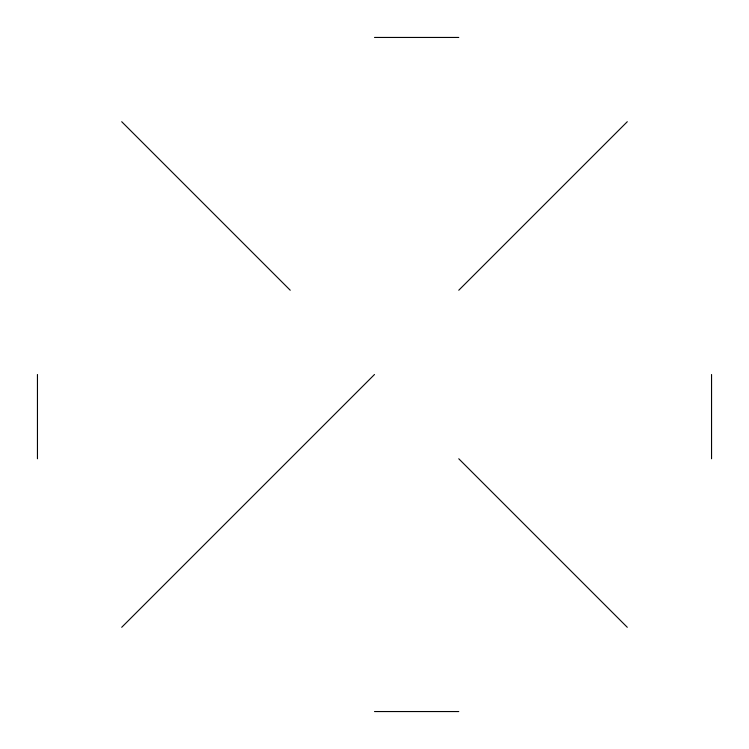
<?xml version="1.0" encoding="UTF-8"?>
<svg xmlns="http://www.w3.org/2000/svg" width="749" height="749" viewBox="0 0 749 749"><rect width="100%" height="100%" fill="white"/><g stroke="black" fill="none" stroke-linecap="round" stroke-linejoin="round"><path stroke-width="1.12" d="M121.713 627.288L374.5 374.5M458.762 290.238L627.288 121.713M374.5 37.45L458.762 37.45M374.5 711.55L458.762 711.55M121.713 121.713L290.238 290.238M458.762 458.762L627.288 627.288M711.55 374.5L711.55 458.762M37.45 374.5L37.45 458.762"/></g></svg>
